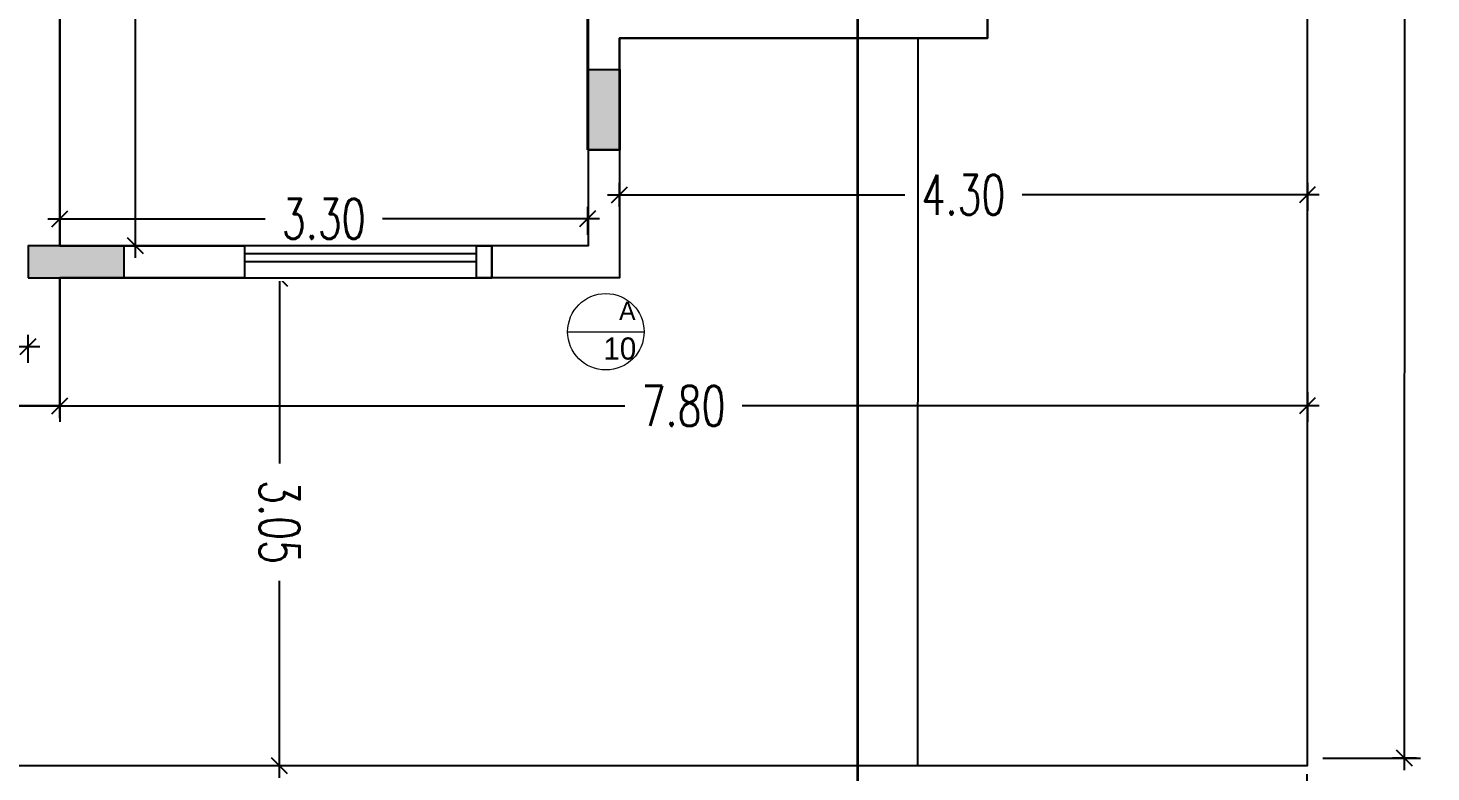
# Model space of a CAD drawing. Header units: millimetres. Extents: x 291507 to 678506, y -1124916 to -908780.
# Drawn here: x 504486 to 513258, y -949974 to -945324 of the extents above; entities that cross this region are included whole.
import ezdxf
from ezdxf.lldxf.tags import DXFTag

# ---------------------------------------------------------------- set-up
doc = ezdxf.new("R2010")
doc.units = ezdxf.units.MM
doc.header["$LTSCALE"] = 1000
doc.set_wipeout_variables(frame=1)
for name, color, linetype in [('4', 4, 'Continuous'), ('Area', 7, 'Continuous'), ('Bedroom', 10, 'Continuous'), ('COLUMN', 63, 'Continuous'), ('DIMENSION', 4, 'Continuous'), ('EDGE-LINE', 9, 'PHANTOM'), ('GLASS', 120, 'Continuous'), ('WINDOW', 123, 'Continuous'), ('تحرير', 3, 'Continuous')]:
    doc.layers.add(name, color=color, linetype=linetype)
doc.layers.add('S.I.B', color=6, linetype='Continuous', lineweight=9)
doc.layers.add('WALL', color=7, linetype='Continuous', lineweight=50)
doc.styles.add('RD', font='romand.shx')
doc.styles.add('ROMANS', font='ROMANS.shx', dxfattribs={"width": 0.7})
doc.styles.get("Standard").update_dxf_attribs({"font": 'arial.ttf'})
doc.styles.add('STYLE1', font='xarab.shx', dxfattribs={"width": 0.9})
tags = doc.linetypes.add('DOT2', pattern=[0.125, 0, -0.125]).pattern_tags.tags
tags[6:7] = [DXFTag(74, 4), DXFTag(75, 0), DXFTag(340, '0'), DXFTag(46, 1.0), DXFTag(50, 0.0), DXFTag(44, 0.0), DXFTag(45, 0.0)]
tags[4:5] = [DXFTag(74, 4), DXFTag(75, 0), DXFTag(340, '0'), DXFTag(46, 1.0), DXFTag(50, 0.0), DXFTag(44, 0.0), DXFTag(45, 0.0)]
tags = doc.linetypes.add('PHANTOM', pattern=[2.5, 1.25, -0.25, 0.25, -0.25, 0.25, -0.25]).pattern_tags.tags
tags[14:15] = [DXFTag(74, 4), DXFTag(75, 0), DXFTag(340, '0'), DXFTag(46, 1.0), DXFTag(50, 0.0), DXFTag(44, 0.0), DXFTag(45, 0.0)]
tags[12:13] = [DXFTag(74, 4), DXFTag(75, 0), DXFTag(340, '0'), DXFTag(46, 1.0), DXFTag(50, 0.0), DXFTag(44, 0.0), DXFTag(45, 0.0)]
tags[10:11] = [DXFTag(74, 4), DXFTag(75, 0), DXFTag(340, '0'), DXFTag(46, 1.0), DXFTag(50, 0.0), DXFTag(44, 0.0), DXFTag(45, 0.0)]
tags[8:9] = [DXFTag(74, 4), DXFTag(75, 0), DXFTag(340, '0'), DXFTag(46, 1.0), DXFTag(50, 0.0), DXFTag(44, 0.0), DXFTag(45, 0.0)]
tags[6:7] = [DXFTag(74, 4), DXFTag(75, 0), DXFTag(340, '0'), DXFTag(46, 1.0), DXFTag(50, 0.0), DXFTag(44, 0.0), DXFTag(45, 0.0)]
tags[4:5] = [DXFTag(74, 4), DXFTag(75, 0), DXFTag(340, '0'), DXFTag(46, 1.0), DXFTag(50, 0.0), DXFTag(44, 0.0), DXFTag(45, 0.0)]
doc.dimstyles.new('1-100 BENA', dxfattribs={"dimscale": 100, "dimtxt": 2.5, "dimasz": 0.5, "dimexe": 1, "dimexo": 1, "dimgap": 1, "dimtad": 0, "dimlfac": 0.001, "dimrnd": 0.005, "dimzin": 0, "dimdsep": 46, "dimtxsty": 'ROMANS', "dimblk": 'TICK2', "dimcen": 0, "dimdle": 2, "dimclrd": 10, "dimclre": 100, "dimclrt": 256, "dimadec": 0, "dimazin": 0, "dimtfac": 1, "dimtix": 1, "dimtmove": 0, "dimatfit": 3, "dimfxl": 1, "dimtolj": 1, "dimtzin": 0, "dimarcsym": 0})
doc.dimstyles.new('A 3', dxfattribs={"dimtxt": 0.3, "dimasz": 0.0012, "dimexe": 0, "dimexo": 0, "dimgap": 0.09, "dimtad": 0, "dimzin": 1, "dimdsep": 46, "dimtxsty": 'RD', "dimblk1": 'd', "dimblk2": 'd', "dimsah": 1, "dimcen": 0, "dimdle": 2.5, "dimse1": 1, "dimse2": 1, "dimclrd": 1, "dimclre": 256, "dimclrt": 3, "dimadec": 0, "dimazin": 0, "dimtfac": 0.8, "dimtix": 1, "dimtofl": 0, "dimtmove": 1, "dimatfit": 2, "dimldrblk": 'd', "dimfxl": 1, "dimtolj": 1, "dimtzin": 1, "dimlwd": -1, "dimarcsym": 0})

# ---------------------------------------------------------------- blocks, each defined once
blk = doc.blocks.new('TICK2')
at = {"color": 250}
for p, q in [((1.5, 0), (-1.5, 0)), ((0, 1.5), (0, -1.5))]:
    blk.add_line(p, q, dxfattribs=at)
at = {"color": 2}
blk.add_line((1, 1), (-1, -1), dxfattribs=at)
blk = doc.blocks.new('*D24')
at = {"layer": 'Defpoints', "color": 0, "transparency": 16777216}
for p in [(501183.8, -947144.7), (504484.3, -947144.7), (504484.3, -947315.9)]:
    blk.add_point(p, dxfattribs=at)
at = {"layer": 'DIMENSION', "color": 100, "linetype": 'DOT2', "lineweight": -2, "transparency": 16777216}
for p, q in [((501183.8, -947244.7), (501183.8, -947415.9)), ((504484.3, -947244.7), (504484.3, -947415.9))]:
    blk.add_line(p, q, dxfattribs=at)
at = {"layer": 'DIMENSION', "color": 10, "lineweight": -2, "transparency": 16777216}
for p, q in [((501233.8, -947315.9), (502467.4, -947315.9)), ((504434.3, -947315.9), (503200.7, -947315.9))]:
    blk.add_line(p, q, dxfattribs=at)
at = {"layer": 'DIMENSION', "color": 10, "lineweight": -2, "transparency": 16777216, "xscale": 50, "yscale": 50, "zscale": 50, "rotation": 180}
blk.add_blockref('TICK2', (501183.8, -947315.9), dxfattribs=at)
at = {"layer": 'DIMENSION', "color": 10, "lineweight": -2, "transparency": 16777216, "xscale": 50, "yscale": 50, "zscale": 50}
blk.add_blockref('TICK2', (504484.3, -947315.9), dxfattribs=at)
at = {"layer": 'DIMENSION', "transparency": 16777216, "insert": (502834.1, -947315.9), "char_height": 250, "attachment_point": 5, "style": 'ROMANS'}
blk.add_mtext('\\A1;3.30', dxfattribs=at)
blk = doc.blocks.new('*D25')
at = {"layer": 'Defpoints', "color": 0, "transparency": 16777216}
for p in [(504684.3, -946421.5), (507984.8, -946344.6), (507984.8, -946516.3)]:
    blk.add_point(p, dxfattribs=at)
at = {"layer": 'DIMENSION', "color": 100, "linetype": 'DOT2', "lineweight": -2, "transparency": 16777216}
for p, q in [((507984.8, -946444.6), (507984.8, -946616.3)), ((504684.3, -946521.5), (504684.3, -946616.3))]:
    blk.add_line(p, q, dxfattribs=at)
at = {"layer": 'DIMENSION', "color": 10, "lineweight": -2, "transparency": 16777216}
for p, q in [((504734.3, -946516.3), (505967.9, -946516.3)), ((507934.8, -946516.3), (506701.3, -946516.3))]:
    blk.add_line(p, q, dxfattribs=at)
at = {"layer": 'DIMENSION', "color": 10, "lineweight": -2, "transparency": 16777216, "xscale": 50, "yscale": 50, "zscale": 50, "rotation": 180}
blk.add_blockref('TICK2', (504684.3, -946516.3), dxfattribs=at)
at = {"layer": 'DIMENSION', "color": 10, "lineweight": -2, "transparency": 16777216, "xscale": 50, "yscale": 50, "zscale": 50}
blk.add_blockref('TICK2', (507984.8, -946516.3), dxfattribs=at)
at = {"layer": 'DIMENSION', "transparency": 16777216, "insert": (506334.6, -946516.3), "char_height": 250, "attachment_point": 5, "style": 'ROMANS'}
blk.add_mtext('\\A1;3.30', dxfattribs=at)
blk = doc.blocks.new('*D26')
at = {"layer": 'Defpoints', "color": 0, "transparency": 16777216}
for p in [(504684.3, -942386.3), (505158.4, -942386.3), (504684.3, -946685.8)]:
    blk.add_point(p, dxfattribs=at)
at = {"layer": 'DIMENSION', "color": 100, "linetype": 'DOT2', "lineweight": -2, "transparency": 16777216}
for p, q in [((504784.3, -942386.3), (505258.4, -942386.3)), ((504784.3, -946685.8), (505258.4, -946685.8))]:
    blk.add_line(p, q, dxfattribs=at)
at = {"layer": 'DIMENSION', "color": 10, "lineweight": -2, "transparency": 16777216}
for p, q in [((505158.4, -942436.3), (505158.4, -944169.4)), ((505158.4, -946635.8), (505158.4, -944902.7))]:
    blk.add_line(p, q, dxfattribs=at)
at = {"layer": 'DIMENSION', "color": 10, "lineweight": -2, "transparency": 16777216, "xscale": 50, "yscale": 50, "zscale": 50}
for p, rotation in [((505158.4, -942386.3), 90), ((505158.4, -946685.8), 270)]:
    blk.add_blockref('TICK2', p, dxfattribs=dict(at, rotation=rotation))
at = {"layer": 'DIMENSION', "transparency": 16777216, "insert": (505158.4, -944536.1), "char_height": 250, "attachment_point": 5, "rotation": 90, "style": 'ROMANS'}
blk.add_mtext('\\A1;4.30', dxfattribs=at)
blk = doc.blocks.new('*D43')
at = {"layer": 'Defpoints', "color": 0, "transparency": 16777216}
for p in [(504684.3, -947498.8), (512485.5, -947498.8), (512485.5, -947686)]:
    blk.add_point(p, dxfattribs=at)
at = {"layer": 'DIMENSION', "color": 100, "linetype": 'DOT2', "lineweight": -2, "transparency": 16777216}
for p, q in [((504684.3, -947598.8), (504684.3, -947786)), ((512485.5, -947598.8), (512485.5, -947786))]:
    blk.add_line(p, q, dxfattribs=at)
at = {"layer": 'DIMENSION', "color": 10, "lineweight": -2, "transparency": 16777216}
for p, q in [((504734.3, -947686), (508218.3, -947686)), ((512435.5, -947686), (508951.6, -947686))]:
    blk.add_line(p, q, dxfattribs=at)
at = {"layer": 'DIMENSION', "color": 10, "lineweight": -2, "transparency": 16777216, "xscale": 50, "yscale": 50, "zscale": 50, "rotation": 180}
blk.add_blockref('TICK2', (504684.3, -947686), dxfattribs=at)
at = {"layer": 'DIMENSION', "color": 10, "lineweight": -2, "transparency": 16777216, "xscale": 50, "yscale": 50, "zscale": 50}
blk.add_blockref('TICK2', (512485.5, -947686), dxfattribs=at)
at = {"layer": 'DIMENSION', "transparency": 16777216, "insert": (508584.9, -947686), "char_height": 250, "attachment_point": 5, "style": 'ROMANS'}
blk.add_mtext('\\A1;7.80', dxfattribs=at)
blk = doc.blocks.new('*D44')
at = {"layer": 'Defpoints', "color": 0, "transparency": 16777216}
for p in [(508184.9, -946336.3), (512485.5, -946336.3), (512485.5, -946365.7)]:
    blk.add_point(p, dxfattribs=at)
at = {"layer": 'DIMENSION', "color": 10, "lineweight": -2, "transparency": 16777216}
for p, q in [((508234.9, -946365.7), (509968.5, -946365.7)), ((512435.5, -946365.7), (510701.9, -946365.7))]:
    blk.add_line(p, q, dxfattribs=at)
at = {"layer": 'DIMENSION', "color": 100, "linetype": 'DOT2', "lineweight": -2, "transparency": 16777216}
for p, q in [((508184.9, -946436.3), (508184.9, -946465.7)), ((512485.5, -946436.3), (512485.5, -946465.7))]:
    blk.add_line(p, q, dxfattribs=at)
at = {"layer": 'DIMENSION', "color": 10, "lineweight": -2, "transparency": 16777216, "xscale": 50, "yscale": 50, "zscale": 50, "rotation": 180}
blk.add_blockref('TICK2', (508184.9, -946365.7), dxfattribs=at)
at = {"layer": 'DIMENSION', "color": 10, "lineweight": -2, "transparency": 16777216, "xscale": 50, "yscale": 50, "zscale": 50}
blk.add_blockref('TICK2', (512485.5, -946365.7), dxfattribs=at)
at = {"layer": 'DIMENSION', "transparency": 16777216, "insert": (510335.2, -946365.7), "char_height": 250, "attachment_point": 5, "style": 'ROMANS'}
blk.add_mtext('\\A1;4.30', dxfattribs=at)
blk = doc.blocks.new('*D49')
at = {"layer": 'Defpoints', "color": 0, "transparency": 16777216}
for p in [(512482.5, -949887.6), (498483.2, -949937.6), (512487.2, -951187.8)]:
    blk.add_point(p, dxfattribs=at)
at = {"layer": 'DIMENSION', "color": 100, "linetype": 'DOT2', "lineweight": -2, "transparency": 16777216}
for p, q in [((512482.9, -949987.6), (512487.5, -951287.8)), ((498483.5, -950037.6), (498488.2, -951337.8))]:
    blk.add_line(p, q, dxfattribs=at)
at = {"layer": 'DIMENSION', "color": 10, "lineweight": -2, "transparency": 16777216}
for p, q in [((498537.8, -951237.7), (505050, -951214.4)), ((512437.2, -951188), (505925, -951211.3))]:
    blk.add_line(p, q, dxfattribs=at)
at = {"layer": 'DIMENSION', "color": 10, "lineweight": -2, "transparency": 16777216, "xscale": 50, "yscale": 50, "zscale": 50}
for p, rotation in [((512487.2, -951187.8), 0.2046676003671822), ((498487.8, -951237.8), 180.2046676003672)]:
    blk.add_blockref('TICK2', p, dxfattribs=dict(at, rotation=rotation))
at = {"layer": 'DIMENSION', "transparency": 16777216, "insert": (505487.5, -951212.8), "char_height": 250, "attachment_point": 5, "rotation": 0.20467, "style": 'ROMANS'}
blk.add_mtext('\\A1;14.00', dxfattribs=at)
blk = doc.blocks.new('*D52')
at = {"layer": 'Defpoints', "color": 0, "transparency": 16777216}
for p in [(512483.2, -931887.4), (512482.6, -949887.6), (513094.1, -949887.6)]:
    blk.add_point(p, dxfattribs=at)
at = {"layer": 'DIMENSION', "color": 100, "linetype": 'DOT2', "lineweight": -2, "transparency": 16777216}
for p, q in [((512583.2, -931887.4), (513194.7, -931887.4)), ((512582.6, -949887.6), (513194.1, -949887.6))]:
    blk.add_line(p, q, dxfattribs=at)
at = {"layer": 'DIMENSION', "color": 10, "lineweight": -2, "transparency": 16777216}
for p, q in [((513094.7, -931937.4), (513094.4, -940450)), ((513094.1, -949837.6), (513094.4, -941325))]:
    blk.add_line(p, q, dxfattribs=at)
at = {"layer": 'DIMENSION', "color": 10, "lineweight": -2, "transparency": 16777216, "xscale": 50, "yscale": 50, "zscale": 50}
for p, rotation in [((513094.7, -931887.4), 89.99819562671969), ((513094.1, -949887.6), 269.9981956267197)]:
    blk.add_blockref('TICK2', p, dxfattribs=dict(at, rotation=rotation))
at = {"layer": 'DIMENSION', "transparency": 16777216, "insert": (513094.4, -940887.5), "char_height": 250, "attachment_point": 5, "rotation": 89.9982, "style": 'ROMANS'}
blk.add_mtext('\\A1;18.00', dxfattribs=at)
blk = doc.blocks.new('*D53')
at = {"layer": 'Defpoints', "color": 0, "transparency": 16777216}
for p in [(506058.3, -946887.6), (506058.4, -949936.7), (506058.4, -949936.7)]:
    blk.add_point(p, dxfattribs=at)
at = {"layer": 'DIMENSION', "color": 10, "lineweight": -2, "transparency": 16777216}
for p, q in [((506058.3, -946937.6), (506058.3, -948045.5)), ((506058.4, -949886.7), (506058.3, -948778.8))]:
    blk.add_line(p, q, dxfattribs=at)
at = {"layer": 'DIMENSION', "color": 10, "lineweight": -2, "transparency": 16777216, "xscale": 50, "yscale": 50, "zscale": 50}
for p, rotation in [((506058.3, -946887.6), 90.00011066376067), ((506058.4, -949936.7), 270.0001106637607)]:
    blk.add_blockref('TICK2', p, dxfattribs=dict(at, rotation=rotation))
at = {"layer": 'DIMENSION', "transparency": 16777216, "insert": (506058.3, -948412.1), "char_height": 250, "attachment_point": 5, "rotation": 270.00011, "style": 'ROMANS'}
blk.add_mtext('\\A1;3.05', dxfattribs=at)
blk = doc.blocks.new('d')
at = {"color": 1, "lineweight": 0}
for p, q in [((-1, 0), (-1, 0)), ((-1, 0), (-1, 0)), ((-1, 0), (-1, 0)), ((0, 0), (0, 1)), ((0, 0), (0, 1)), ((0, 1), (0, 1)), ((0, 1), (0, 1)), ((0, 0), (0, 0)), ((0, 0), (0, 0)), ((0, 0), (0, 0)), ((0, 0), (0, 0)), ((-1, 0), (-1, 0)), ((0, 0), (0, 0)), ((0, 0), (0, 0))]:
    blk.add_line(p, q, dxfattribs=at)
blk.add_ellipse((0, 0), major_axis=(0.468, 0.468), ratio=1, start_param=0.78539816, end_param=2.35619449, dxfattribs=at)
blk = doc.blocks.new('*D54')
at = {"color": 1, "transparency": 16777216}
for p, q in [((510049.6, -945386.1), (510049.9, -947660.2)), ((510050.2, -949936.2), (510049.9, -947662.1))]:
    blk.add_line(p, q, dxfattribs=at)
at = {"layer": 'Defpoints', "color": 0, "transparency": 16777216}
for p in [(509826.6, -945386.1), (509827.1, -949936.2), (510050.2, -949936.2)]:
    blk.add_point(p, dxfattribs=at)
at = {"color": 1, "transparency": 16777216, "xscale": 0.0012, "yscale": 0.0012, "zscale": 0.0012}
for p, rotation in [((510049.6, -945386.1), 90.00687233092412), ((510050.2, -949936.2), 270.0068723309241)]:
    blk.add_blockref('d', p, dxfattribs=dict(at, rotation=rotation))
at = {"color": 3, "transparency": 16777216, "insert": (510049.9, -947661.1), "char_height": 0.3, "attachment_point": 5, "rotation": 270.00687, "style": 'RD'}
blk.add_mtext('\\A1;4550.11', dxfattribs=at)
blk = doc.blocks.new('Land_Area_001')
at = {"layer": 'EDGE-LINE'}
blk.add_lwpolyline([(1033694.3, -1019036.9), (1047694.6, -1019037), (1047694.6, -1037087.2), (1033694.3, -1037087.2)], close=True, dxfattribs=at)
blk = doc.blocks.new('*U162')
at = {"flags": 1}
blk.add_attdef('HEIGHT', (644867359.8, 2756839336.8), '', height=240, dxfattribs=at)
blk.add_wipeout([(644865359.8, 2756839356.8), (644866809.8, 2756839356.8), (644866809.8, 2756839116.8), (644865359.8, 2756839116.8)])
at = {"layer": 'GLASS'}
for points in [[(644866809.8, 2756839286.8), (644865359.8, 2756839286.8)], [(644866809.8, 2756839236.8), (644865359.8, 2756839236.8)]]:
    blk.add_lwpolyline(points, dxfattribs=at)
at = {"layer": 'WINDOW'}
for points in [[(644866809.8, 2756839336.8), (644865359.8, 2756839336.8)], [(644865359.8, 2756839136.8), (644865359.8, 2756839336.8)], [(644866809.8, 2756839136.8), (644866809.8, 2756839336.8)], [(644865359.8, 2756839136.8), (644866809.8, 2756839136.8)]]:
    blk.add_lwpolyline(points, dxfattribs=at)

msp = doc.modelspace()

# ---------------------------------------------------------------- hatches: boundary and pattern name
at = {"layer": 'S.I.B', "ltscale": 0.3}
h = msp.add_hatch(dxfattribs=at)
h.set_pattern_fill('ANSI31', color=256, scale=0.4, style=0)
h.set_pattern_definition([(45, (-582693.762696, 63849.29786), (-0.0353553390593, 0.0353553390593), [])])
h.paths.add_polyline_path([(507987.22, -945585.697), (507987.22, -946085.774), (508187.25, -946085.774), (508187.25, -945585.697)])
h = msp.add_hatch(dxfattribs=at)
h.set_pattern_fill('ANSI31', color=6, scale=0.4, angle=-90, style=0)
h.set_pattern_definition([(315, (-582971.581836, 63978.415697), (0.0353553390593, 0.0353553390593), [])])
h.paths.add_polyline_path([(504486.759, -946885.897), (505086.851, -946885.897), (505086.851, -946685.866), (504486.759, -946685.866)])

# ---------------------------------------------------------------- linework, layer by layer
at = {"layer": '4', "color": 1, "lineweight": 35}
msp.add_lwpolyline([(509095.875, -952995.346), (508976.458, -953064.807), (509098.752, -953137.083), (508976.458, -953064.807), (509675.063, -953064.807), (509675.063, -929339.399), (509179.929, -929339.399), (509299.347, -929269.937), (509179.929, -929339.399), (509302.224, -929411.675)], dxfattribs=at)
at = {"layer": 'Area'}
msp.add_lwpolyline([(510485.223, -933884.342), (510485.223, -933884.342), (510485.223, -933884.342), (510485.223, -933884.342), (510485.223, -933884.342), (510485.504, -945386.279), (508184.869, -945386.326), (508184.869, -946884.385), (504684.63, -946884.385), (504684.63, -947684.508), (500977.796, -947684.507), (500977.096, -938285.472), (500485.229, -938285.222), (500485.254, -933884.342)], close=True, dxfattribs=at)
at = {"layer": 'Bedroom'}
msp.add_lwpolyline([(504684.348, -942387.006), (507987.25, -942387.688), (507987.25, -946685.837), (504684.348, -946685.155)], close=True, dxfattribs=at)
at = {"layer": 'COLUMN', "ltscale": 0.3}
for points in [[(507987.22, -945585.697), (507987.22, -946085.774), (508187.25, -946085.774), (508187.25, -945585.697)], [(504486.759, -946885.897), (505086.851, -946885.897), (505086.851, -946685.866), (504486.759, -946685.866)]]:
    msp.add_lwpolyline(points, close=True, dxfattribs=at)
at = {"layer": 'WALL', "lineweight": 30}
for p, q in [((504684.348, -946685.837), (504684.348, -942386.324)), ((510485.223, -945386.112), (510485.223, -944786.019)), ((507984.838, -945186.081), (507984.838, -946085.745)), ((508184.869, -946085.745), (508184.869, -945386.112)), ((508184.869, -945386.112), (510485.223, -945386.112)), ((507984.838, -946085.745), (508184.869, -946085.745)), ((507384.746, -946685.837), (504684.348, -946685.837)), ((507384.746, -946885.868), (507384.746, -946685.837)), ((504684.348, -947685.991), (504684.348, -946885.868)), ((504684.348, -946885.868), (507384.746, -946885.868)), ((501783.92, -947685.991), (504684.348, -947685.991))]:
    msp.add_line(p, q, dxfattribs=at)
at = {"layer": 'تحرير', "lineweight": 5}
msp.add_line((507859.815, -947221.845), (508337.945, -947221.845), dxfattribs=at)
msp.add_circle((508098.88, -947221.845), 239.065, dxfattribs=at)

# ---------------------------------------------------------------- block references
at = {"layer": 'EDGE-LINE'}
msp.add_blockref('Land_Area_001', (-535209.133, 87151.136), dxfattribs=at)

# ---------------------------------------------------------------- texts
at = {"layer": 'تحرير', "lineweight": 5, "style": 'STYLE1'}
for s, height, p in [('A', 115.068, (508181.712, -947148.553)), ('10', 138.6261, (508082.923, -947396.193))]:
    msp.add_text(s, height=height, dxfattribs=at).set_placement(p)

# ---------------------------------------------------------------- dimensions: what is measured, and where the dimension line sits
dim = msp.add_aligned_dim(p1=(509826.57, -945386.112), p2=(509827.116, -949936.226), distance=223.039, dimstyle='A 3')
dim.commit()
dim.dimension.update_dxf_attribs({"geometry": '*D54', "text_midpoint": (510049.883, -947661.142)})
at = {"layer": 'DIMENSION'}
for p1, p2, distance, picture, middle in [((512483.175, -931887.394), (512482.608, -949887.579), 611.518, '*D52', (513094.409, -940887.506)), ((506058.348, -946887.576), (506058.353, -949936.678), 0, '*D53', (506058.35, -948412.127)), ((498483.175, -949937.586), (512482.545, -949887.579), -1300.253, '*D49', (505487.505, -951212.827))]:
    dim = msp.add_aligned_dim(p1=p1, p2=p2, distance=distance, dimstyle='1-100 BENA', dxfattribs=at)
    dim.commit()
    dim.dimension.update_dxf_attribs({"geometry": picture, "text_midpoint": middle})
dim = msp.add_linear_dim(base=(505158.386, -942386.324), p1=(504684.348, -946685.837), p2=(504684.348, -942386.324), angle=90, dimstyle='1-100 BENA', dxfattribs=at)
dim.commit()
dim.dimension.update_dxf_attribs({"geometry": '*D26', "text_midpoint": (505158.386, -944536.081)})
for base, p1, p2, picture, middle in [((512485.531, -946365.727), (508184.869, -946336.258), (512485.531, -946336.258), '*D44', (510335.2, -946365.727)), ((507984.838, -946516.318), (504684.348, -946421.503), (507984.838, -946344.601), '*D25', (506334.593, -946516.318)), ((504484.317, -947315.883), (501183.828, -947144.724), (504484.317, -947144.724), '*D24', (502834.073, -947315.883)), ((512485.531, -947685.991), (504684.348, -947498.837), (512485.531, -947498.837), '*D43', (508584.939, -947685.991))]:
    dim = msp.add_linear_dim(base=base, p1=p1, p2=p2, dimstyle='1-100 BENA', dxfattribs=at)
    dim.commit()
    dim.dimension.update_dxf_attribs({"geometry": picture, "text_midpoint": middle})

# ---------------------------------------------------------------- next in the draw order: block references
at = {"layer": 'WINDOW'}
msp.add_blockref('*U162', (-644359519.449, -2757786022.629), dxfattribs=at)

doc.saveas('drawing.dxf')
